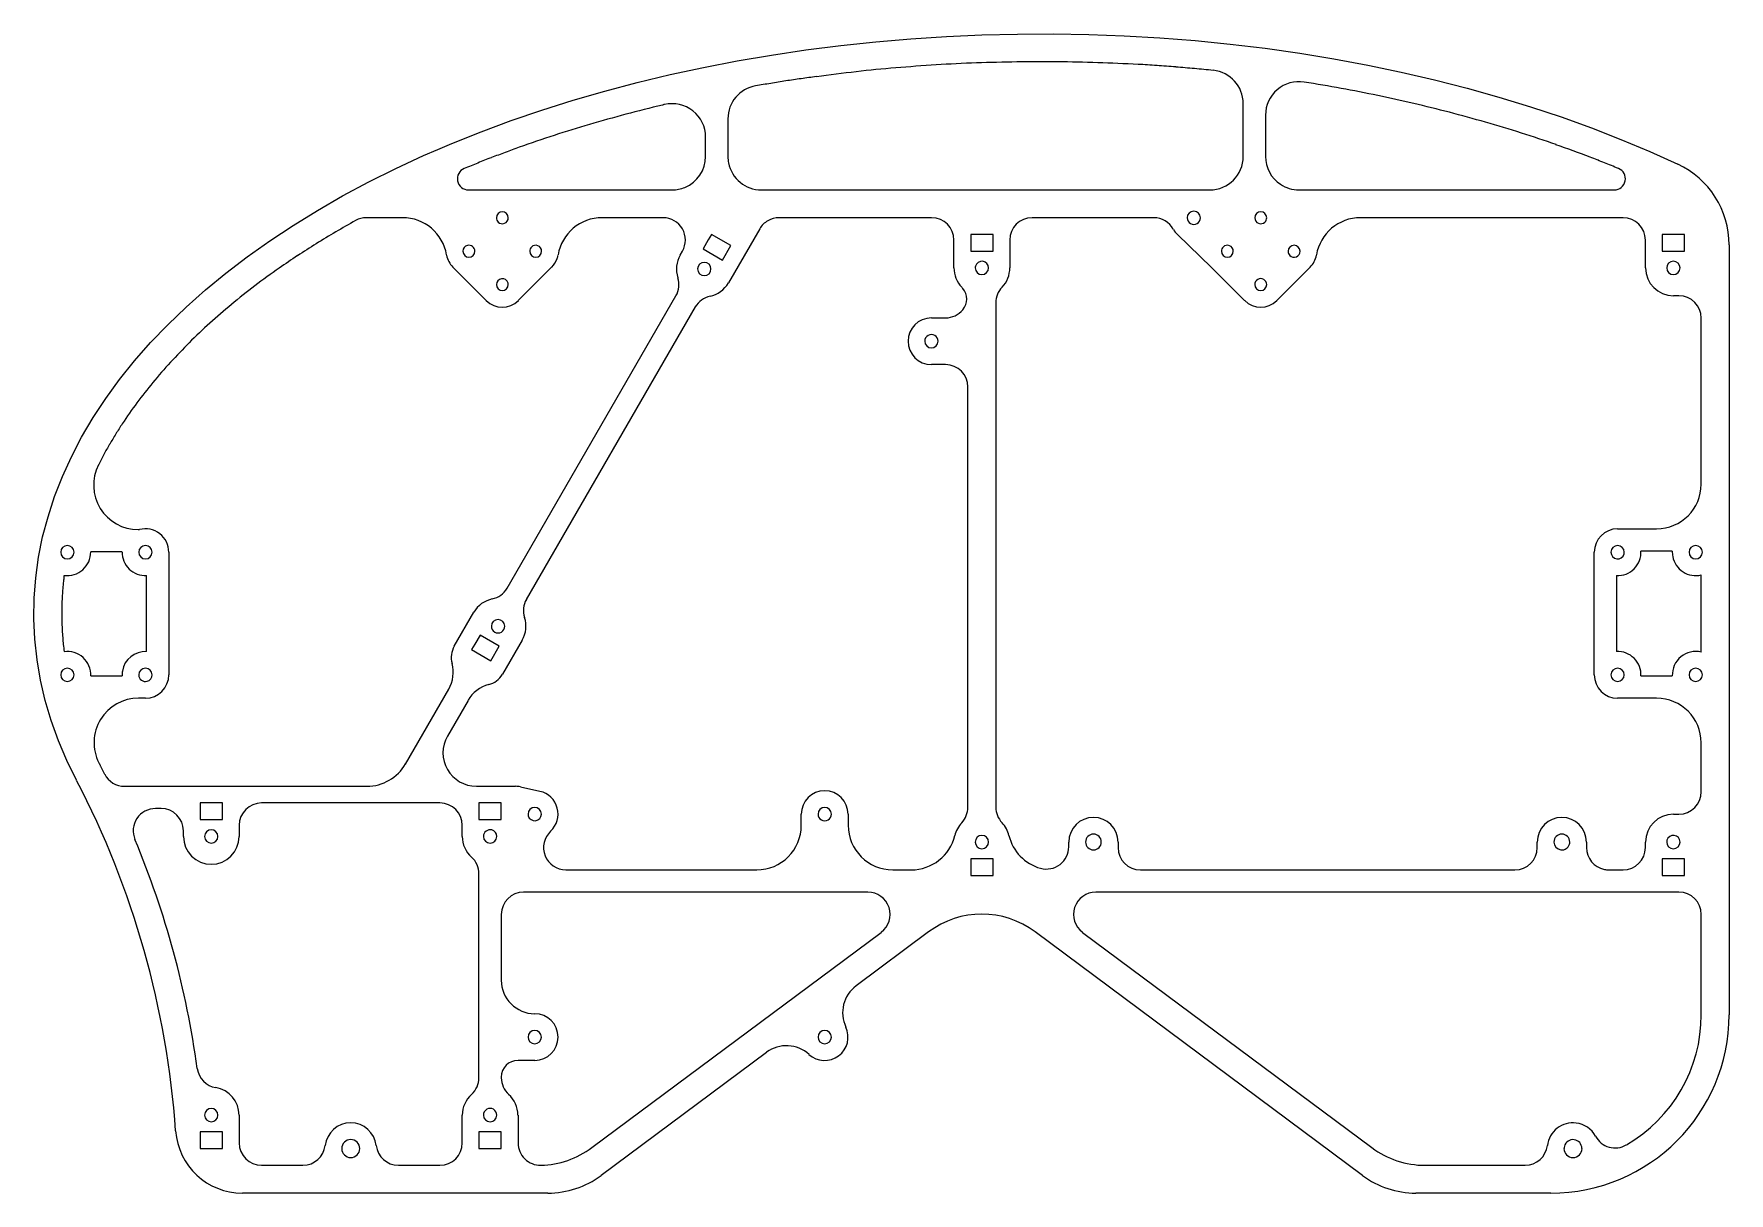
# Model space of a CAD drawing. Header units: inches. Extents: x 1 to 20, y 1 to 14.
import ezdxf

# ---------------------------------------------------------------- set-up
doc = ezdxf.new("R2010")
doc.units = ezdxf.units.IN
doc.layers.add('3', color=7, linetype='CONTINUOUS')

msp = doc.modelspace()

# ---------------------------------------------------------------- linework, layer by layer
at = {"layer": '3', "color": 3, "linetype": 'CONTINUOUS'}
for p, q in [((9.653, 13.82), (10.043, 13.87)), ((10.043, 13.87), (10.435, 13.912)), ((10.435, 13.912), (10.83, 13.945)), ((10.83, 13.945), (11.227, 13.971)), ((11.227, 13.971), (11.625, 13.989)), ((11.625, 13.989), (12.024, 13.998)), ((12.024, 13.998), (12.424, 14)), ((12.424, 14), (12.823, 13.993)), ((12.823, 13.993), (13.221, 13.978)), ((13.221, 13.978), (13.619, 13.955)), ((13.619, 13.955), (14.014, 13.924)), ((14.014, 13.924), (14.408, 13.885)), ((14.408, 13.885), (14.799, 13.838)), ((8.505, 13.624), (8.883, 13.697)), ((8.883, 13.697), (9.266, 13.762)), ((9.266, 13.762), (9.653, 13.82)), ((14.799, 13.838), (15.187, 13.783)), ((15.187, 13.783), (15.571, 13.72)), ((15.571, 13.72), (15.951, 13.649)), ((7.762, 13.454), (8.131, 13.543)), ((8.131, 13.543), (8.505, 13.624)), ((15.951, 13.649), (16.326, 13.571)), ((16.326, 13.571), (16.697, 13.485)), ((7.043, 13.255), (7.399, 13.358)), ((7.399, 13.358), (7.762, 13.454)), ((16.697, 13.485), (17.062, 13.392)), ((17.062, 13.392), (17.42, 13.291)), ((6.349, 13.027), (6.692, 13.145)), ((6.692, 13.145), (7.043, 13.255)), ((8.051, 13.203), (8.046, 13.202)), ((8.057, 13.205), (8.051, 13.203)), ((8.062, 13.206), (8.057, 13.205)), ((8.067, 13.207), (8.062, 13.206)), ((14.554, 12.625), (14.554, 13.218)), ((17.42, 13.291), (17.773, 13.183)), ((17.773, 13.183), (18.119, 13.068)), ((6.013, 12.903), (6.349, 13.027)), ((8.778, 13.047), (8.778, 12.625)), ((14.804, 13.088), (14.804, 12.625)), ((18.119, 13.068), (18.457, 12.946)), ((18.457, 12.946), (18.788, 12.817)), ((5.526, 12.703), (5.685, 12.772)), ((5.685, 12.772), (6.013, 12.903)), ((8.528, 12.625), (8.528, 12.842)), ((18.788, 12.817), (19.11, 12.681)), ((5.055, 12.49), (5.366, 12.634)), ((5.366, 12.634), (5.526, 12.703)), ((19.11, 12.681), (19.424, 12.539)), ((4.753, 12.339), (5.055, 12.49)), ((4.177, 12.02), (4.46, 12.183)), ((4.46, 12.183), (4.753, 12.339)), ((5.871, 12.25), (8.153, 12.25)), ((9.153, 12.25), (14.179, 12.25)), ((15.179, 12.25), (18.712, 12.25)), ((3.905, 11.852), (4.177, 12.02)), ((3.643, 11.679), (3.905, 11.852)), ((5.132, 11.937), (4.727, 11.937)), ((8.052, 11.937), (7.368, 11.937)), ((9.135, 11.812), (8.785, 11.206)), ((11.062, 11.937), (9.351, 11.937)), ((13.552, 11.937), (12.187, 11.937)), ((18.812, 11.937), (15.868, 11.937)), ((3.391, 11.5), (3.643, 11.679)), ((8.558, 11.689), (8.5, 11.588)), ((8.593, 11.75), (8.558, 11.689)), ((8.81, 11.625), (8.593, 11.75)), ((8.716, 11.463), (8.81, 11.625)), ((11.312, 11.375), (11.312, 11.688)), ((11.75, 11.75), (11.5, 11.75)), ((11.5, 11.75), (11.5, 11.562)), ((11.75, 11.68), (11.75, 11.75)), ((11.75, 11.562), (11.75, 11.68)), ((11.937, 11.688), (11.937, 11.375)), ((14.197, 11.381), (13.817, 11.749)), ((19.062, 11.375), (19.062, 11.688)), ((19.375, 11.75), (19.25, 11.75)), ((19.25, 11.75), (19.25, 11.562)), ((19.5, 11.75), (19.375, 11.75)), ((19.5, 11.562), (19.5, 11.75)), ((20, 11.634), (20, 3)), ((3.151, 11.317), (3.391, 11.5)), ((8.243, 11.519), (8.269, 11.562)), ((8.5, 11.588), (8.716, 11.463)), ((11.5, 11.562), (11.75, 11.562)), ((19.25, 11.562), (19.5, 11.562)), ((2.922, 11.128), (3.151, 11.317)), ((6.07, 11.009), (5.696, 11.383)), ((6.803, 11.383), (6.429, 11.009)), ((14.57, 11.009), (14.197, 11.381)), ((15.303, 11.383), (14.929, 11.009)), ((2.705, 10.935), (2.922, 11.128)), ((6.303, 7.783), (8.196, 11.062)), ((19.437, 11.062), (19.375, 11.062)), ((2.5, 10.738), (2.705, 10.935)), ((8.413, 10.937), (6.519, 7.658)), ((11.781, 10.986), (11.781, 5.327)), ((2.308, 10.537), (2.5, 10.738)), ((11.059, 10.815), (11.218, 10.815)), ((19.687, 8.95), (19.687, 10.812)), ((2.127, 10.332), (2.308, 10.537)), ((1.96, 10.123), (2.127, 10.332)), ((11.218, 10.291), (11.059, 10.291)), ((1.805, 9.911), (1.96, 10.123)), ((1.663, 9.696), (1.805, 9.911)), ((11.468, 5.327), (11.468, 10.041)), ((1.535, 9.478), (1.663, 9.696)), ((1.42, 9.258), (1.535, 9.478)), ((1.319, 9.036), (1.42, 9.258)), ((1.232, 8.811), (1.319, 9.036)), ((1.158, 8.585), (1.232, 8.811)), ((1.098, 8.358), (1.158, 8.585)), ((2.17, 8.441), (2.182, 8.441)), ((18.75, 8.45), (19.187, 8.45)), ((1.053, 8.13), (1.098, 8.358)), ((1.987, 8.191), (1.637, 8.191)), ((2.512, 8.187), (2.512, 6.812)), ((18.487, 6.812), (18.487, 8.187)), ((19.363, 8.2), (19.012, 8.2)), ((1.021, 7.901), (1.053, 8.13)), ((1.003, 7.671), (1.021, 7.901)), ((2.262, 7.074), (2.262, 7.926)), ((18.737, 7.926), (18.737, 7.074)), ((19.687, 7.067), (19.687, 7.933)), ((1, 7.441), (1.003, 7.671)), ((1.011, 7.211), (1, 7.441)), ((5.71, 7.132), (5.931, 7.514)), ((6, 7.257), (5.941, 7.156)), ((6.216, 7.132), (6, 7.257)), ((1.035, 6.982), (1.011, 7.211)), ((5.941, 7.156), (5.906, 7.095)), ((5.906, 7.095), (6.122, 6.97)), ((6.122, 6.97), (6.216, 7.132)), ((6.472, 7.201), (6.252, 6.819)), ((1.074, 6.753), (1.035, 6.982)), ((1.127, 6.525), (1.074, 6.753)), ((1.637, 6.8), (1.988, 6.8)), ((5.165, 5.812), (5.65, 6.651)), ((19.012, 6.8), (19.363, 6.8)), ((1.194, 6.299), (1.127, 6.525)), ((2.25, 6.55), (2.174, 6.55)), ((5.866, 6.526), (5.634, 6.125)), ((19.187, 6.55), (18.75, 6.55)), ((1.275, 6.073), (1.194, 6.299)), ((1.369, 5.85), (1.275, 6.073)), ((19.687, 5.5), (19.687, 6.05)), ((1.478, 5.629), (1.369, 5.85)), ((1.755, 5.773), (1.793, 5.699)), ((2.016, 5.563), (4.732, 5.563)), ((5.959, 5.563), (6.397, 5.563)), ((6.454, 5.556), (6.672, 5.506)), ((3.113, 5.375), (2.863, 5.375)), ((2.863, 5.375), (2.863, 5.305)), ((3.113, 5.188), (3.113, 5.375)), ((5.551, 5.375), (3.551, 5.375)), ((6.145, 5.375), (5.988, 5.375)), ((5.988, 5.375), (5.988, 5.188)), ((6.238, 5.375), (6.145, 5.375)), ((6.238, 5.188), (6.238, 5.375)), ((2.426, 5.312), (2.363, 5.312)), ((2.863, 5.305), (2.863, 5.188)), ((2.863, 5.188), (3.113, 5.188)), ((5.988, 5.188), (6.238, 5.188)), ((9.601, 5.125), (9.601, 5.25)), ((10.126, 5.25), (10.126, 5.125)), ((19.375, 5.25), (19.437, 5.25)), ((2.676, 5), (2.676, 5.063)), ((3.301, 5.125), (3.301, 5)), ((5.801, 5), (5.801, 5.125)), ((11.75, 4.75), (11.5, 4.75)), ((11.5, 4.75), (11.5, 4.633)), ((11.75, 4.563), (11.75, 4.75)), ((12.599, 4.884), (12.599, 4.937)), ((13.151, 4.937), (13.151, 4.875)), ((17.849, 4.875), (17.849, 4.937)), ((18.401, 4.937), (18.401, 4.875)), ((19.062, 4.875), (19.062, 4.937)), ((19.5, 4.75), (19.25, 4.75)), ((19.25, 4.75), (19.25, 4.563)), ((19.5, 4.633), (19.5, 4.75)), ((5.988, 2.294), (5.988, 4.581)), ((6.962, 4.625), (9.101, 4.625)), ((10.626, 4.625), (10.834, 4.625)), ((11.5, 4.633), (11.5, 4.563)), ((11.5, 4.563), (11.75, 4.563)), ((13.401, 4.625), (17.599, 4.625)), ((18.651, 4.625), (18.812, 4.625)), ((19.25, 4.563), (19.5, 4.563)), ((19.5, 4.563), (19.5, 4.633)), ((10.347, 4.375), (6.488, 4.375)), ((19.437, 4.375), (12.902, 4.375)), ((6.238, 4.125), (6.238, 3.387)), ((19.687, 3), (19.687, 4.125)), ((7.254, 1.51), (10.496, 3.924)), ((11.027, 3.93), (10.215, 3.325)), ((15.891, 1.198), (12.222, 3.93)), ((12.753, 3.924), (15.995, 1.51)), ((6.613, 2.488), (6.426, 2.488)), ((9.212, 2.578), (7.358, 1.198)), ((6.238, 2.3), (6.238, 2.294)), ((3.301, 1.875), (3.301, 1.563)), ((5.801, 1.602), (5.801, 1.875)), ((6.426, 1.875), (6.426, 1.563)), ((3.113, 1.688), (2.863, 1.688)), ((2.863, 1.688), (2.863, 1.5)), ((3.113, 1.57), (3.113, 1.688)), ((3.113, 1.5), (3.113, 1.57)), ((5.801, 1.563), (5.801, 1.602)), ((6.238, 1.688), (5.988, 1.688)), ((5.988, 1.688), (5.988, 1.5)), ((6.238, 1.57), (6.238, 1.688)), ((6.238, 1.5), (6.238, 1.57)), ((2.863, 1.5), (3.113, 1.5)), ((5.988, 1.5), (6.238, 1.5)), ((3.551, 1.313), (4.016, 1.313)), ((5.085, 1.313), (5.551, 1.313)), ((16.592, 1.313), (17.715, 1.313)), ((6.76, 1), (3.337, 1)), ((18, 1), (16.489, 1))]:
    msp.add_line(p, q, dxfattribs=at)
for centre, radius, start, end in [((12.29, -5.545), 19.232, 90.8131, 92.1653), ((12.291, -5.643), 19.331, 89.4683, 90.8131), ((12.291, -5.63), 19.317, 88.1242, 89.4683), ((12.169, -4.376), 18.057, 98.1839, 98.7318), ((12.191, -4.525), 18.207, 97.6406, 98.1839), ((12.216, -4.712), 18.395, 96.2445, 97.6407), ((12.263, -5.142), 18.829, 94.8806, 96.2445), ((12.276, -5.299), 18.986, 93.5168, 94.8806), ((12.287, -5.463), 19.151, 92.1649, 93.5168), ((12.297, -5.448), 19.135, 86.7672, 88.1242), ((12.302, -5.37), 19.058, 86.132, 86.7677), ((12.307, -5.287), 18.974, 85.4942, 86.132), ((12.311, -5.236), 18.922, 84.857, 85.4942), ((12.325, -5.084), 18.77, 84.2144, 84.857), ((14.179, 13.218), 0.375, 0, 84.2144), ((9.153, 13.047), 0.375, 99.8333, 180), ((12.123, -4.088), 17.765, 99.2795, 99.8333), ((12.155, -4.283), 17.963, 98.7318, 99.2795), ((15.179, 13.088), 0.375, 80.9995, 180), ((12.454, -4.119), 17.797, 79.6494, 80.9995), ((12.55, -3.591), 17.26, 78.2574, 79.6494), ((12.614, -3.287), 16.949, 76.8668, 78.2574), ((11.821, -2.648), 16.293, 103.3979, 104.8915), ((8.153, 12.842), 0.375, 360, 103.3244), ((12.78, -2.574), 16.217, 75.4135, 76.8668), ((12.871, -2.226), 15.857, 73.894, 75.414), ((11.524, -1.57), 15.175, 106.4534, 108.0141), ((11.638, -1.958), 15.579, 104.8915, 106.4534), ((13.082, -1.495), 15.097, 72.2982, 73.894), ((11.252, -0.735), 14.297, 108.0141, 109.671), ((13.207, -1.103), 14.686, 70.7052, 72.2982), ((13.507, -0.245), 13.776, 69.0071, 70.7052), ((10.834, 0.372), 13.113, 111.7478, 112.4638), ((10.964, 0.045), 13.465, 111.0504, 111.7478), ((11.027, -0.118), 13.64, 110.3525, 111.0504), ((11.14, -0.422), 13.965, 109.6708, 110.3525), ((8.153, 12.625), 0.375, 292.5, 0), ((9.153, 12.625), 0.375, 180, 191.25), ((9.153, 12.625), 0.375, 191.25, 270), ((14.179, 12.625), 0.375, 270, 360), ((15.179, 12.625), 0.375, 180, 236.25), ((13.608, 0.019), 13.494, 68.6437, 69.0077), ((13.673, 0.182), 13.318, 68.2756, 68.6437), ((13.704, 0.262), 13.232, 67.908, 68.2756), ((5.871, 12.375), 0.125, 112.4639, 270), ((13.775, 0.437), 13.043, 67.5349, 67.908), ((18.712, 12.375), 0.125, 270, 67.5349), ((19, 11.634), 1, 0, 64.8718), ((8.153, 12.625), 0.375, 270, 292.5), ((15.179, 12.625), 0.375, 236.25, 270), ((6.25, 11.937), 0.0669, 360, 180), ((14, 11.937), 0.0747, 360, 180), ((14.75, 11.937), 0.0669, 360, 180), ((9.697, 2.733), 10.491, 119.0314, 120.4319), ((4.727, 11.688), 0.25, 90, 119.0314), ((5.132, 11.438), 0.5, 9.5372, 90), ((6.25, 11.937), 0.0669, 180, 225), ((6.25, 11.937), 0.0669, 225, 0), ((7.368, 11.438), 0.5, 90, 170.4628), ((8.052, 11.688), 0.25, 330, 90), ((9.351, 11.688), 0.25, 120, 150), ((9.351, 11.688), 0.25, 90, 120), ((11.062, 11.688), 0.25, 360, 90), ((12.187, 11.688), 0.25, 90, 180), ((13.552, 11.688), 0.25, 29.212, 90), ((14, 11.937), 0.262, 209.212, 225.919), ((14, 11.937), 0.0747, 180, 300), ((14, 11.937), 0.0747, 300, 0), ((14.75, 11.937), 0.0669, 180, 315), ((14.75, 11.937), 0.0669, 315, 0), ((15.868, 11.438), 0.5, 90, 170.4628), ((18.812, 11.688), 0.25, 360, 90), ((9.228, 3.516), 9.578, 121.9173, 123.4012), ((9.391, 3.254), 9.887, 120.4319, 121.9173), ((5.876, 11.562), 0.0669, 105, 180), ((5.876, 11.562), 0.0669, 360, 105), ((6.624, 11.562), 0.0669, 135, 180), ((6.624, 11.562), 0.0669, 360, 135), ((14.376, 11.562), 0.0669, 135, 180), ((14.376, 11.562), 0.0669, 360, 135), ((15.124, 11.562), 0.0669, 360, 180), ((8.889, 4.03), 8.963, 123.4012, 124.988), ((5.876, 11.562), 0.254, 189.5372, 225), ((5.876, 11.562), 0.0669, 180, 360), ((6.624, 11.562), 0.0669, 180, 360), ((6.624, 11.562), 0.254, 315, 341.5971), ((6.624, 11.562), 0.254, 341.5971, 350.4628), ((8.514, 11.363), 0.312, 150, 198.1897), ((8.514, 11.363), 0.0747, 360, 180), ((11.625, 11.375), 0.0747, 360, 165), ((14.376, 11.562), 0.0669, 180, 360), ((15.124, 11.562), 0.0669, 180, 225), ((15.124, 11.562), 0.0669, 225, 0), ((15.124, 11.562), 0.254, 315, 350.4628), ((19.375, 11.375), 0.0747, 90, 180), ((19.375, 11.375), 0.0747, 360, 90), ((8.691, 4.313), 8.618, 124.9872, 127.2261), ((6.25, 11.188), 0.0669, 15, 180), ((7.98, 11.187), 0.25, 330, 18.1897), ((8.514, 11.363), 0.0747, 180, 360), ((11.625, 11.375), 0.313, 180, 223.7617), ((11.625, 11.375), 0.0747, 165, 180), ((11.625, 11.375), 0.0747, 180, 360), ((11.625, 11.375), 0.313, 316.2383, 0), ((14.75, 11.188), 0.0669, 120, 180), ((14.75, 11.188), 0.0669, 360, 120), ((19.375, 11.375), 0.312, 180, 270), ((19.375, 11.375), 0.0747, 180, 360), ((8.237, 4.91), 7.868, 127.2261, 129.6785), ((6.25, 11.188), 0.0669, 180, 360), ((6.25, 11.188), 0.0669, 360, 15), ((8.629, 10.812), 0.25, 101.8103, 150), ((8.514, 11.363), 0.312, 281.8103, 330), ((11.218, 10.986), 0.25, 39.3599, 43.7617), ((11.267, 11.026), 0.188, 320.6401, 39.3599), ((12.031, 10.986), 0.25, 136.2383, 180), ((14.75, 11.188), 0.0669, 180, 360), ((19.437, 10.812), 0.25, 0, 90), ((8, 5.196), 7.496, 129.6785, 132.1221), ((6.25, 11.188), 0.254, 225, 315), ((11.218, 11.065), 0.25, 270, 320.6401), ((14.75, 11.188), 0.254, 225, 315), ((7.513, 5.734), 6.771, 132.1221, 134.8286), ((11.059, 10.553), 0.262, 90, 270), ((7.279, 5.969), 6.438, 134.8278, 137.5223), ((11.059, 10.553), 0.0747, 60, 180), ((11.059, 10.553), 0.0747, 180, 360), ((11.059, 10.553), 0.0747, 360, 60), ((6.846, 6.366), 5.851, 137.5223, 140.4874), ((11.218, 10.041), 0.25, 0, 90), ((6.629, 6.545), 5.57, 140.4874, 143.4391), ((6.208, 6.857), 5.046, 143.4391, 146.6983), ((5.888, 7.061), 4.666, 148.2879, 149.9472), ((6.06, 6.954), 4.869, 146.6979, 148.2879), ((5.802, 7.11), 4.568, 149.9472, 151.6021), ((2.17, 8.941), 0.5, 153.3263, 270), ((5.641, 7.197), 4.384, 151.6021, 153.3263), ((19.187, 8.95), 0.5, 270, 0), ((2.25, 8.187), 0.262, 360, 104.8631), ((18.75, 8.187), 0.262, 90, 180), ((1.375, 8.187), 0.0747, 360, 180), ((1.375, 8.187), 0.0747, 180, 270), ((1.375, 8.187), 0.262, 262.1538, 0.7593), ((1.375, 8.187), 0.0747, 270, 0), ((2.25, 8.187), 0.262, 179.2407, 272.6773), ((2.25, 8.187), 0.0747, 360, 180), ((2.25, 8.187), 0.0747, 180, 360), ((18.75, 8.187), 0.0747, 360, 180), ((18.75, 8.187), 0.0747, 180, 345), ((18.75, 8.187), 0.262, 267.3227, 2.6773), ((18.75, 8.187), 0.0747, 345, 0), ((19.625, 8.187), 0.262, 177.3227, 190.6308), ((19.625, 8.187), 0.0747, 360, 180), ((19.625, 8.187), 0.0747, 180, 360), ((19.625, 8.187), 0.262, 190.6308, 283.7875), ((4.77, 7.498), 3.458, 174.706, 175.6227), ((4.778, 7.498), 3.466, 173.7893, 174.706), ((4.793, 7.496), 3.481, 172.8761, 173.7893), ((4.749, 7.5), 3.437, 176.5425, 179.1895), ((4.759, 7.499), 3.447, 175.6227, 176.5434), ((6.202, 7.357), 0.313, 101.8103, 150), ((6.086, 7.908), 0.25, 281.8103, 330), ((6.736, 7.533), 0.25, 150, 198.1897), ((4.741, 7.5), 3.429, 179.1895, 181.8424), ((6.202, 7.357), 0.0747, 360, 180), ((6.202, 7.357), 0.313, 330, 18.1897), ((4.747, 7.5), 3.435, 181.8424, 184.498), ((4.783, 7.503), 3.471, 184.498, 187.1257), ((6.202, 7.357), 0.0747, 180, 240), ((6.202, 7.357), 0.0747, 240, 0), ((1.375, 6.812), 0.262, 357.3227, 97.8476), ((2.25, 6.812), 0.262, 87.3227, 170.758), ((5.927, 7.007), 0.25, 150, 195.573), ((18.75, 6.812), 0.262, 357.3227, 92.6773), ((19.625, 6.812), 0.262, 76.2125, 182.6773), ((1.375, 6.812), 0.0747, 360, 180), ((2.25, 6.812), 0.262, 170.758, 182.6773), ((2.25, 6.812), 0.0747, 360, 180), ((5.325, 6.839), 0.375, 330, 15.573), ((18.75, 6.812), 0.0747, 90, 180), ((18.75, 6.812), 0.0747, 360, 90), ((19.625, 6.812), 0.0747, 360, 180), ((1.375, 6.812), 0.0747, 180, 360), ((2.25, 6.812), 0.0747, 180, 285), ((2.25, 6.812), 0.262, 270, 0), ((2.25, 6.812), 0.0747, 285, 0), ((6.191, 6.339), 0.375, 104.427, 150), ((6.035, 6.944), 0.25, 284.427, 330), ((18.75, 6.812), 0.262, 180, 270), ((18.75, 6.812), 0.0747, 180, 360), ((19.625, 6.812), 0.0747, 180, 360), ((2.174, 6.05), 0.5, 90, 206.8199), ((19.187, 6.05), 0.5, 0, 90), ((5.959, 5.938), 0.375, 150, 270), ((5.609, 7.786), 4.348, 206.8199, 207.0092), ((5.628, 7.797), 4.37, 207.0092, 207.1975), ((5.636, 7.801), 4.379, 207.1975, 207.3859), ((5.654, 7.81), 4.399, 207.3859, 207.5734), ((4.732, 6.063), 0.5, 270, 330), ((-7.387, 1), 10, 4.0006, 27.5734), ((2.016, 5.812), 0.25, 207.1049, 270), ((6.397, 5.312), 0.25, 76.9859, 90), ((9.863, 5.25), 0.262, 360, 180), ((3.551, 5.125), 0.25, 90, 180), ((5.551, 5.125), 0.25, 360, 90), ((6.613, 5.25), 0.0747, 360, 180), ((6.613, 5.25), 0.262, 312.9403, 76.9859), ((9.863, 5.25), 0.0747, 360, 180), ((11.218, 5.327), 0.25, 316.2383, 360), ((12.031, 5.327), 0.25, 180, 223.7617), ((19.437, 5.5), 0.25, 270, 0), ((2.363, 5.063), 0.25, 90, 202.6199), ((2.426, 5.063), 0.25, 360, 90), ((6.613, 5.25), 0.0747, 180, 195), ((6.613, 5.25), 0.0747, 195, 0), ((9.863, 5.25), 0.0747, 180, 300), ((9.863, 5.25), 0.0747, 300, 0), ((11.625, 4.937), 0.312, 136.2383, 166.6576), ((11.625, 4.937), 0.312, 13.3424, 43.7617), ((12.875, 4.937), 0.276, 360, 180), ((18.125, 4.937), 0.276, 360, 180), ((19.375, 4.937), 0.312, 90, 180), ((-7.387, 1), 10.313, 7.782, 22.6199), ((2.988, 5), 0.312, 180, 0), ((2.988, 5), 0.0747, 360, 180), ((2.988, 5), 0.0747, 180, 270), ((2.988, 5), 0.0747, 270, 0), ((6.113, 5), 0.312, 180, 228.1897), ((6.113, 5), 0.0747, 75, 180), ((6.113, 5), 0.0747, 180, 360), ((6.113, 5), 0.0747, 360, 75), ((6.962, 4.875), 0.25, 132.9403, 270), ((9.101, 5.125), 0.5, 270, 360), ((10.626, 5.125), 0.5, 180, 270), ((10.834, 5.125), 0.5, 270, 346.6576), ((11.625, 4.937), 0.0747, 360, 180), ((12.415, 5.125), 0.5, 193.3424, 254.5571), ((12.875, 4.937), 0.0885, 360, 180), ((18.125, 4.937), 0.0885, 360, 180), ((19.375, 4.937), 0.0747, 165, 180), ((19.375, 4.937), 0.0747, 360, 165), ((5.738, 4.581), 0.25, 360, 48.1897), ((11.625, 4.937), 0.0747, 180, 360), ((12.349, 4.884), 0.25, 254.5571, 360), ((12.875, 4.937), 0.0885, 180, 360), ((13.401, 4.875), 0.25, 180, 270), ((17.599, 4.875), 0.25, 270, 360), ((18.125, 4.937), 0.0885, 180, 345), ((18.125, 4.937), 0.0885, 345, 0), ((18.651, 4.875), 0.25, 180, 258.75), ((18.812, 4.875), 0.25, 270, 360), ((19.375, 4.937), 0.0747, 180, 360), ((18.651, 4.875), 0.25, 258.75, 270), ((6.488, 4.125), 0.25, 90, 180), ((10.347, 4.125), 0.25, 18.3357, 90), ((12.902, 4.125), 0.25, 90, 233.3286), ((19.437, 4.125), 0.25, 0, 90), ((10.347, 4.125), 0.25, 306.6714, 18.3357), ((11.625, 3.128), 1, 53.3286, 126.6714), ((6.613, 3.387), 0.375, 180, 270), ((10.439, 3.024), 0.375, 126.6714, 205.5004), ((6.613, 2.75), 0.262, 270, 90), ((9.863, 2.75), 0.262, 227.8424, 25.5004), ((18, 3), 2, 270, 0), ((18, 3), 1.688, 300.1729, 360), ((6.613, 2.75), 0.0747, 360, 180), ((6.613, 2.75), 0.0747, 180, 360), ((9.863, 2.75), 0.0747, 90, 180), ((9.863, 2.75), 0.0747, 180, 360), ((9.863, 2.75), 0.0747, 360, 90), ((6.426, 2.3), 0.188, 90, 180), ((9.436, 2.278), 0.375, 47.8424, 126.6714), ((3.079, 2.43), 0.25, 187.782, 260.7701), ((5.738, 2.294), 0.25, 311.8103, 360), ((6.488, 2.294), 0.25, 180, 228.1897), ((2.988, 1.875), 0.312, 360, 80.7701), ((6.113, 1.875), 0.312, 131.8103, 180), ((6.113, 1.875), 0.312, 360, 48.1897), ((2.988, 1.875), 0.0747, 360, 180), ((6.113, 1.875), 0.0747, 60, 180), ((6.113, 1.875), 0.0747, 360, 60), ((2.988, 1.875), 0.0747, 180, 270), ((2.988, 1.875), 0.0747, 270, 0), ((4.551, 1.5), 0.288, 6.6712, 173.3288), ((6.113, 1.875), 0.0747, 180, 360), ((18.25, 1.5), 0.288, 82.8526, 173.3288), ((18.25, 1.5), 0.288, 28.5669, 82.8526), ((3.337, 1.75), 0.75, 184.0006, 270), ((3.551, 1.563), 0.25, 180, 270), ((4.016, 1.563), 0.25, 270, 353.3288), ((4.551, 1.5), 0.101, 360, 180), ((5.085, 1.563), 0.25, 186.6712, 270), ((5.551, 1.563), 0.25, 270, 360), ((6.676, 1.563), 0.25, 180, 271.4448), ((17.715, 1.563), 0.25, 270, 353.3288), ((18.25, 1.5), 0.1, 165, 180), ((18.25, 1.5), 0.1, 360, 165), ((18.722, 1.757), 0.25, 208.5669, 300.1729), ((4.551, 1.5), 0.101, 180, 360), ((6.657, 2.312), 1, 271.4448, 306.6714), ((16.592, 2.312), 1, 233.3286, 270), ((18.25, 1.5), 0.101, 180, 360), ((6.76, 2), 1, 270, 306.6714), ((16.489, 2), 1, 233.3286, 270)]:
    msp.add_arc(centre, radius, start, end, dxfattribs=at)

doc.saveas('drawing.dxf')
